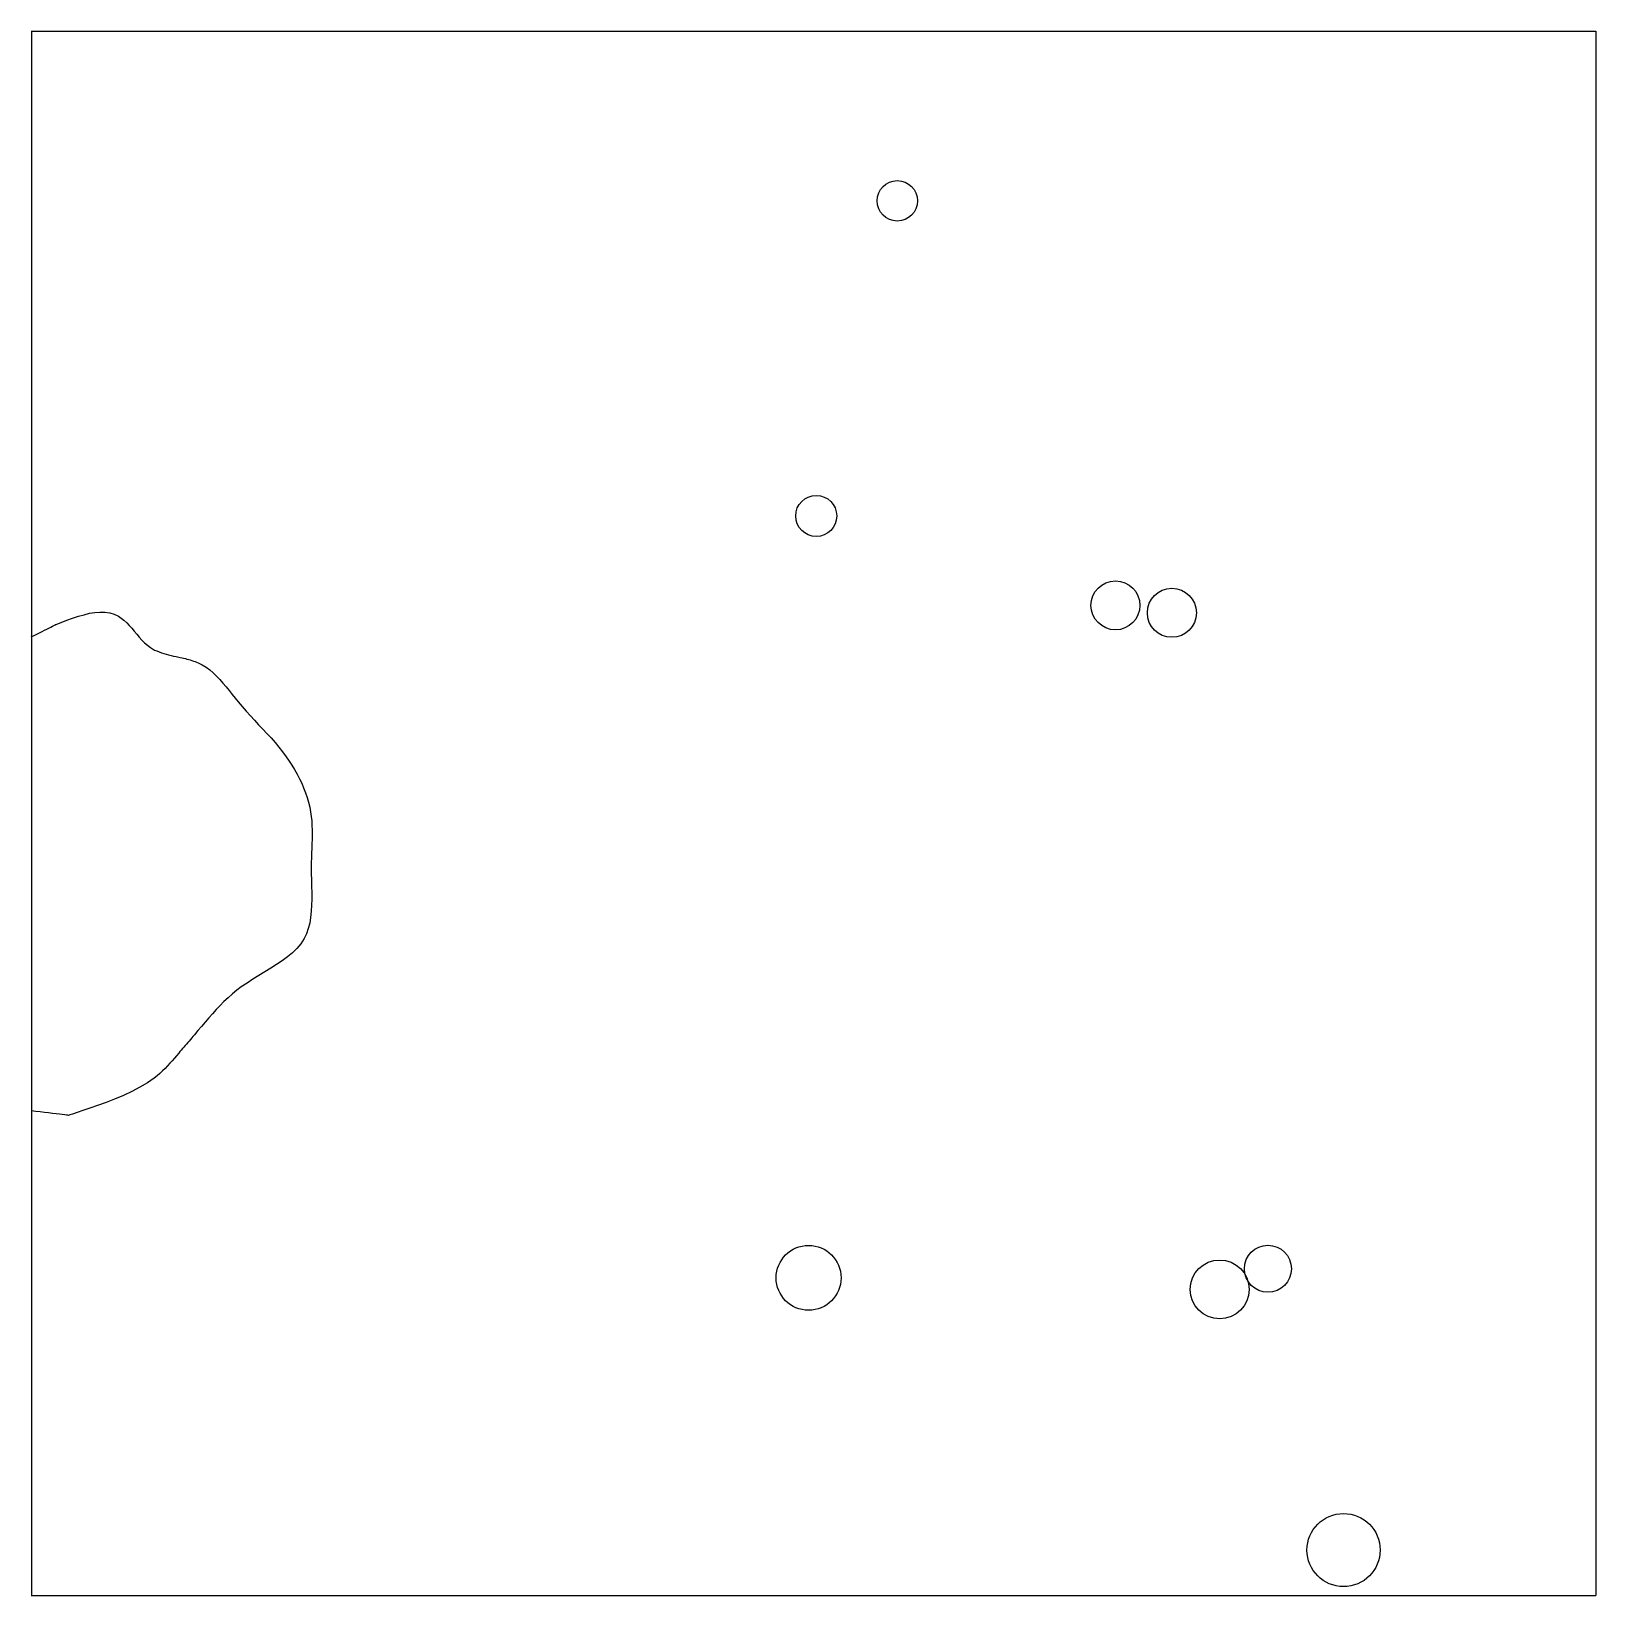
# Model space of a CAD drawing. Extents: x 7.049 to 8.033, y 10.537 to 11.521.
import ezdxf

# ---------------------------------------------------------------- set-up
doc = ezdxf.new("R2010")
doc.units = 0
for name, color, linetype in [('LAYER1', 7, 'CONTINUOUS'), ('LAYER10', 1, 'CONTINUOUS'), ('LAYER12', 5, 'CONTINUOUS')]:
    doc.layers.add(name, color=color, linetype=linetype)

msp = doc.modelspace()

# ---------------------------------------------------------------- linework, layer by layer
at = {"layer": 'LAYER1', "color": 7, "linetype": 'CONTINUOUS'}
for centre, radius in [((7.5937, 11.4141), 0.0127), ((7.5427, 11.2159), 0.0129), ((7.7309, 11.1597), 0.0154), ((7.7664, 11.155), 0.0154), ((7.5379, 10.7368), 0.0204), ((7.8268, 10.7425), 0.0148), ((7.7965, 10.7295), 0.0185), ((7.8744, 10.5656), 0.023)]:
    msp.add_circle(centre, radius, dxfattribs=at)
at = {"layer": 'LAYER10', "color": 1, "linetype": 'CONTINUOUS'}
for points in [[(7.0641, 11.1475), (7.0678, 11.1489), (7.0714, 11.1503), (7.075, 11.1516), (7.0786, 11.1528), (7.0822, 11.1538), (7.0856, 11.1547), (7.089, 11.1552), (7.0922, 11.1555), (7.0953, 11.1555), (7.0983, 11.155), (7.1012, 11.1542), (7.1039, 11.1529), (7.1056, 11.1517), (7.1073, 11.1503), (7.109, 11.1487), (7.1106, 11.147), (7.1122, 11.1453), (7.1137, 11.1434), (7.1153, 11.1415), (7.1169, 11.1397), (7.1186, 11.1379), (7.1203, 11.1362), (7.1221, 11.1346), (7.124, 11.1332), (7.1253, 11.1324), (7.1266, 11.1316), (7.128, 11.131), (7.1295, 11.1304), (7.1309, 11.1298), (7.1324, 11.1294), (7.1339, 11.1289), (7.1354, 11.1285), (7.137, 11.1281), (7.1385, 11.1278), (7.1401, 11.1275), (7.1417, 11.1271)], [(7.049, 11.1398), (7.0508, 11.1407), (7.0525, 11.1415), (7.0542, 11.1424), (7.0558, 11.1432), (7.0574, 11.144), (7.0588, 11.1448), (7.0601, 11.1454), (7.0613, 11.146), (7.0623, 11.1466), (7.0631, 11.147), (7.0637, 11.1473), (7.0641, 11.1475), (7.0641, 11.1475), (7.0642, 11.1475), (7.0642, 11.1476), (7.0642, 11.1476), (7.0642, 11.1476), (7.0642, 11.1476), (7.0642, 11.1476), (7.0642, 11.1475), (7.0642, 11.1475), (7.0642, 11.1475), (7.0641, 11.1475), (7.0641, 11.1475)], [(7.049, 11.1398), (7.049, 11.1398), (7.049, 11.1398), (7.049, 11.1398), (7.049, 11.1398), (7.049, 11.1398), (7.049, 11.1398), (7.049, 11.1398), (7.049, 11.1398), (7.049, 11.1398), (7.049, 11.1398), (7.049, 11.1398), (7.049, 11.1398), (7.049, 11.1398), (7.049, 11.1398), (7.049, 11.1398), (7.049, 11.1398), (7.049, 11.1398), (7.049, 11.1398), (7.049, 11.1398), (7.049, 11.1398), (7.049, 11.1398), (7.049, 11.1398), (7.049, 11.1398), (7.049, 11.1398)], [(7.1417, 11.1271), (7.1427, 11.1269), (7.1438, 11.1267), (7.1448, 11.1264), (7.1459, 11.1262), (7.1469, 11.1259), (7.148, 11.1257), (7.149, 11.1254), (7.15, 11.1251), (7.151, 11.1247), (7.152, 11.1244), (7.153, 11.124), (7.154, 11.1236), (7.1565, 11.1223), (7.1589, 11.1208), (7.1612, 11.1191), (7.1634, 11.1172), (7.1655, 11.1151), (7.1676, 11.113), (7.1695, 11.1107), (7.1715, 11.1084), (7.1734, 11.1061), (7.1753, 11.1037), (7.1772, 11.1013), (7.1791, 11.099), (7.1817, 11.096), (7.1842, 11.0931), (7.1868, 11.0902), (7.1894, 11.0874), (7.192, 11.0846), (7.1946, 11.0819), (7.1972, 11.0791), (7.1998, 11.0763), (7.2023, 11.0734), (7.2047, 11.0705), (7.2071, 11.0675), (7.2094, 11.0645), (7.2112, 11.0618), (7.2129, 11.0592), (7.2146, 11.0564), (7.2162, 11.0536), (7.2177, 11.0507), (7.2191, 11.0478), (7.2203, 11.0449), (7.2215, 11.0419), (7.2225, 11.0389), (7.2234, 11.0359), (7.2241, 11.0328), (7.2247, 11.0298), (7.2251, 11.027), (7.2254, 11.0241), (7.2255, 11.0213), (7.2256, 11.0184), (7.2256, 11.0156), (7.2256, 11.0127), (7.2255, 11.0098), (7.2254, 11.0069), (7.2253, 11.0039), (7.2252, 11.001), (7.2251, 10.998), (7.2251, 10.9949), (7.2251, 10.991), (7.2252, 10.987), (7.2253, 10.983), (7.2254, 10.979), (7.2254, 10.975), (7.2253, 10.9711), (7.2251, 10.9673), (7.2247, 10.9635), (7.2241, 10.9599), (7.2232, 10.9565), (7.2221, 10.9532), (7.2206, 10.9501), (7.2185, 10.9469), (7.2161, 10.9439), (7.2133, 10.9412), (7.2102, 10.9386), (7.2068, 10.9361), (7.2033, 10.9338), (7.1996, 10.9315), (7.1959, 10.9292), (7.1921, 10.9269), (7.1883, 10.9246), (7.1847, 10.9222), (7.1811, 10.9198), (7.1782, 10.9176), (7.1755, 10.9153), (7.1728, 10.9129), (7.1702, 10.9105), (7.1677, 10.908), (7.1653, 10.9055), (7.163, 10.9029), (7.1606, 10.9002), (7.1584, 10.8976), (7.1561, 10.8949), (7.1538, 10.8923), (7.1516, 10.8896), (7.1507, 10.8886), (7.1499, 10.8877), (7.1491, 10.8867), (7.1483, 10.8857), (7.1475, 10.8848), (7.1466, 10.8838), (7.1458, 10.8829), (7.145, 10.8819), (7.1442, 10.881), (7.1433, 10.88), (7.1425, 10.8791), (7.1417, 10.8781)], [(7.1417, 10.8781), (7.1403, 10.8765), (7.139, 10.8749), (7.1376, 10.8733), (7.1362, 10.8717), (7.1347, 10.8701), (7.1332, 10.8685), (7.1316, 10.8669), (7.1299, 10.8654), (7.1281, 10.8638), (7.1262, 10.8623), (7.1242, 10.8608), (7.122, 10.8594), (7.1173, 10.8566), (7.1122, 10.854), (7.1069, 10.8515), (7.1014, 10.8492), (7.096, 10.847), (7.0907, 10.8451), (7.0859, 10.8434), (7.0815, 10.842), (7.0778, 10.8408), (7.075, 10.8398), (7.0732, 10.8392), (7.0725, 10.8389), (7.0725, 10.8389), (7.0725, 10.8389), (7.0725, 10.8389), (7.0725, 10.8389), (7.0725, 10.8389), (7.0725, 10.8389), (7.0725, 10.8389), (7.0725, 10.8389), (7.0725, 10.8389), (7.0725, 10.8389), (7.0725, 10.8389), (7.0725, 10.8389), (7.072, 10.839), (7.0712, 10.8391), (7.07, 10.8393), (7.0685, 10.8395), (7.0667, 10.8397), (7.0646, 10.84), (7.0624, 10.8402), (7.0599, 10.8405), (7.0573, 10.8408), (7.0546, 10.8412), (7.0518, 10.8415), (7.049, 10.8418)]]:
    msp.add_lwpolyline(points, dxfattribs=at)
at = {"layer": 'LAYER12', "color": 5, "linetype": 'CONTINUOUS'}
for points in [[(7.049, 11.5207), (7.1417, 11.5207)], [(7.0493, 11.5207), (7.0493, 11.5207)], [(7.0493, 10.537), (7.0493, 11.5207)], [(7.1417, 11.5207), (8.033, 11.5207)], [(8.033, 11.5207), (8.033, 10.537)], [(7.049, 10.537), (7.049, 10.537)], [(7.049, 10.537), (7.1417, 10.537)], [(7.0493, 10.537), (7.0493, 10.537)], [(7.0493, 10.537), (7.0493, 10.537)], [(7.0493, 10.537), (7.0493, 10.537)], [(7.0493, 10.537), (7.0493, 10.537)], [(7.0493, 10.537), (7.0493, 10.5369)], [(7.0493, 10.5369), (7.0493, 10.537)], [(7.0493, 10.537), (7.0493, 10.537)], [(7.0493, 10.537), (7.0493, 10.537)], [(7.0493, 10.537), (7.0493, 10.537)], [(7.0493, 10.537), (7.0493, 10.537)], [(7.1417, 10.537), (8.033, 10.537)]]:
    msp.add_lwpolyline(points, dxfattribs=at)

doc.saveas('drawing.dxf')
